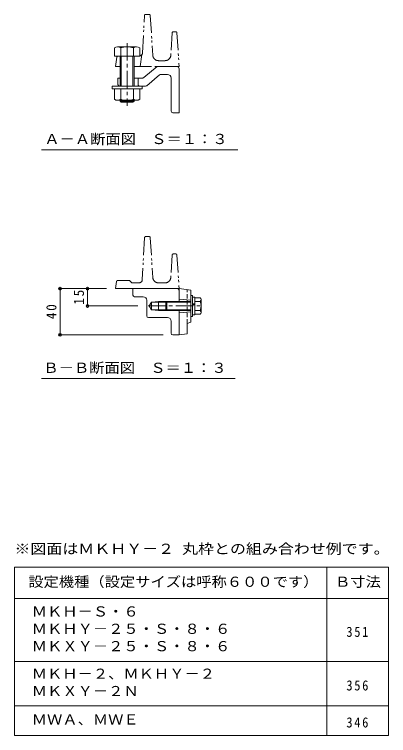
# Model space of a CAD drawing. Units: millimetres on the paper, enlarged 6 times, with parts at other scales. Extents: x -800 to 1122, y -810 to 810.
# Drawn here: x 475 to 1122, y -677 to 571 of the extents above; entities that cross this region are included whole.
import ezdxf
from ezdxf.enums import TextEntityAlignment as Align

# ---------------------------------------------------------------- set-up
doc = ezdxf.new("R2010")
doc.units = ezdxf.units.MM
doc.header["$LTSCALE"] = 6
doc.header["$PDMODE"] = 32
doc.header["$PDSIZE"] = 4.8
for name, pattern in [('CHAIN1', [8, 5, -1, 1, -1]), ('DASHED1', [1.8, 1.2, -0.6]), ('DOUBLE_CHAIN1', [8.8, 5, -1, 0.6, -0.6, 0.6, -1])]:
    doc.linetypes.add(name, pattern=pattern)
for name, color, linetype, lineweight in [('1-1_1-1ﾚｲﾔ', 2, 'DOUBLE_CHAIN1', 9), ('1-4_1-4ﾚｲﾔ', 7, 'Continuous', 9), ('1-5_1-5ﾚｲﾔ', 7, 'Continuous', 9), ('1-7', 3, 'Continuous', 9), ('1-A', 2, 'Continuous', 9), ('1-F', 2, 'Continuous', 9), ('F-5_F-5ﾚｲﾔ', 2, 'Continuous', 9)]:
    doc.layers.add(name, color=color, linetype=linetype, lineweight=lineweight)
doc.styles.add('ＭＳ ゴシック', font='')
doc.styles.get('ＭＳ ゴシック').set_extended_font_data('MS Gothic')

msp = doc.modelspace()

# ---------------------------------------------------------------- linework, layer by layer
at = {"layer": '1-1_1-1ﾚｲﾔ'}
for p, q in [((696.633, 504.344), (699.853, 568.744)), ((701.85, 570.644), (708.067, 570.644)), ((710.062, 568.766), (714.266, 500.033)), ((747.833, 538.766), (745.465, 500.033)), ((749.829, 540.645), (754.076, 540.645)), ((756.073, 538.777), (759.949, 480.644)), ((695.45, 501.056), (692.534, 480.644)), ((652.275, 496.927), (649.948, 480.644)), ((654.254, 498.644), (690.641, 498.644)), ((735.483, 490.644), (723.748, 490.644)), ((649.948, 480.644), (657.948, 480.644)), ((681.949, 480.644), (759.949, 480.644)), ((699.853, 184.355), (696.233, 111.956)), ((701.85, 186.255), (708.067, 186.255)), ((710.062, 184.377), (714.267, 115.645)), ((747.833, 154.377), (745.464, 115.645)), ((754.076, 156.256), (749.829, 156.256)), ((756.073, 154.388), (759.949, 96.255)), ((651.703, 108.538), (649.949, 96.255)), ((673.948, 110.255), (653.683, 110.255)), ((677.948, 106.255), (673.948, 110.255)), ((690.24, 106.255), (677.948, 106.255)), ((724.248, 106.255), (735.483, 106.255)), ((649.949, 96.255), (679.948, 96.255)), ((755.948, 96.255), (759.949, 96.255))]:
    msp.add_line(p, q, dxfattribs=at)
for centre, radius, start, end in [((701.85, 568.644), 2, 90, 177.13728), ((708.067, 568.644), 2, 3.50032, 90), ((749.829, 538.644), 2, 90, 176.49968), ((754.076, 538.644), 2, 3.81464, 89.99998), ((690.641, 504.644), 6, 270, 357.13754), ((724.248, 500.644), 10, 183.50003, 270), ((735.483, 500.644), 10, 270, 356.49997), ((654.254, 496.644), 2, 90, 171.87012), ((701.85, 184.255), 2, 90, 177.13728), ((708.067, 184.255), 2, 3.50032, 90), ((749.829, 154.255), 2, 90.00015, 176.48788), ((754.076, 154.255), 2, 3.81238, 89.99985), ((724.248, 116.255), 10, 183.50003, 270), ((735.483, 116.255), 10, 270, 356.49997), ((653.683, 108.255), 2, 90, 171.87), ((690.24, 112.256), 6, 270, 357.13751)]:
    msp.add_arc(centre, radius, start, end, dxfattribs=at)
at = {"layer": '1-4_1-4ﾚｲﾔ'}
for p, q in [((552.166, 96.255), (634.055, 96.255)), ((553.966, 96.255), (553.966, 16.255)), ((601.523, 96.255), (601.523, 66.255)), ((599.723, 66.255), (688.555, 66.255)), ((552.166, 16.255), (732.395, 16.255))]:
    msp.add_line(p, q, dxfattribs=at)
for p in [(553.966, 96.255), (601.523, 96.255), (601.523, 66.255), (553.966, 16.255)]:
    msp.add_point(p, dxfattribs=at)
at = {"layer": '1-5_1-5ﾚｲﾔ', "linetype": 'CHAIN1'}
for p, q in [((669.949, 520.936), (669.948, 412.401)), ((706.28, 66.255), (802.246, 66.255))]:
    msp.add_line(p, q, dxfattribs=at)
at = {"layer": '1-5_1-5ﾚｲﾔ'}
for p, q in [((698.785, 461.346), (721.784, 480.644)), ((755.948, 480.645), (721.784, 480.645)), ((759.949, 476.645), (759.948, 400.645)), ((703.881, 447.347), (726.044, 465.943)), ((727.972, 466.645), (739.948, 466.645)), ((653.948, 449.645), (653.948, 460.645)), ((657.948, 460.645), (653.948, 460.645)), ((696.857, 460.645), (681.949, 460.645)), ((688.948, 449.645), (688.948, 460.645)), ((745.948, 403.645), (745.948, 460.645)), ((657.948, 446.645), (656.948, 446.645)), ((701.953, 446.645), (691.948, 446.645)), ((748.948, 400.645), (759.948, 400.645)), ((755.948, 96.255), (679.948, 96.255)), ((679.948, 85.255), (679.948, 96.255)), ((759.949, 92.255), (759.949, 72.903)), ((682.948, 82.255), (697.949, 82.255)), ((703.949, 76.256), (703.949, 49.256)), ((711.949, 72.903), (708.111, 66.256)), ((711.949, 59.609), (708.111, 66.256)), ((723.949, 74.256), (711.949, 72.903)), ((711.949, 72.903), (711.949, 59.609)), ((737.149, 72.903), (711.949, 72.903)), ((723.949, 74.256), (723.949, 58.256)), ((738.502, 74.256), (723.949, 74.256)), ((723.949, 58.256), (711.949, 59.609)), ((737.148, 59.609), (711.949, 59.609)), ((738.5, 58.256), (723.949, 58.256)), ((759.949, 59.608), (759.949, 16.255)), ((706.949, 46.255), (739.949, 46.255)), ((745.949, 19.255), (745.949, 40.255)), ((748.949, 16.255), (759.949, 16.255))]:
    msp.add_line(p, q, dxfattribs=at)
for centre, radius, start, end in [((755.948, 476.645), 4, 359.99796, 90.00204), ((727.972, 463.645), 3, 90, 129.99942), ((739.948, 460.645), 6, 0, 90), ((656.948, 449.645), 3, 180, 270), ((691.948, 449.645), 3, 179.99905, 270), ((696.857, 463.645), 3, 270, 309.99942), ((701.953, 449.645), 3, 270, 309.99942), ((748.948, 403.645), 3, 180, 270), ((755.949, 92.255), 4, 359.99796, 90.00204), ((682.948, 85.255), 3, 180, 270), ((697.949, 76.256), 6, 359.99953, 90), ((706.949, 49.256), 3, 180, 270), ((739.949, 40.255), 6, 359.99959, 90.00073), ((748.949, 19.255), 3, 180, 270)]:
    msp.add_arc(centre, radius, start, end, dxfattribs=at)
at = {"layer": '1-7'}
for p, q in [((759.949, 92.255), (759.949, 96.255)), ((759.949, 78.255), (779.949, 76.255)), ((759.949, 54.255), (779.949, 56.255)), ((779.949, 38.255), (773.949, 36.255)), ((773.949, 36.255), (773.949, 18.255)), ((759.949, 16.255), (773.949, 18.255))]:
    msp.add_line(p, q, dxfattribs=at)
at = {"layer": '1-7', "linetype": 'DASHED1'}
msp.add_line((773.949, 36.255), (773.949, 94.255), dxfattribs=at)
at = {"layer": '1-7'}
msp.add_lwpolyline([(759.949, 96.255), (779.949, 93.398), (779.949, 38.255)], dxfattribs=at)
at = {"layer": '1-A'}
for p, q in [((648.009, 512.644), (648.009, 498.644)), ((653.494, 514.644), (686.403, 514.644)), ((658.979, 512.644), (658.979, 498.644)), ((680.918, 512.644), (680.918, 498.644)), ((691.888, 512.644), (691.888, 498.644)), ((691.888, 498.644), (648.009, 498.644)), ((657.948, 446.644), (657.948, 498.644)), ((659.842, 446.644), (659.842, 498.644)), ((680.054, 446.644), (680.054, 498.644)), ((681.949, 446.644), (681.949, 498.644)), ((643.948, 446.644), (643.948, 442.044)), ((695.948, 446.644), (643.948, 446.644)), ((695.948, 442.044), (643.948, 442.044)), ((648.009, 424.044), (648.009, 442.044)), ((658.978, 424.044), (658.978, 442.044)), ((680.917, 424.044), (680.917, 442.044)), ((691.887, 424.044), (691.887, 442.044)), ((695.948, 446.644), (695.948, 442.044)), ((686.402, 422.044), (653.493, 422.044)), ((657.948, 422.044), (657.948, 420.538)), ((657.948, 420.538), (681.949, 420.538)), ((659.842, 418.644), (657.948, 420.538)), ((681.949, 422.044), (681.949, 420.538)), ((779.949, 84.255), (783.149, 84.255)), ((783.149, 84.255), (783.149, 48.255)), ((783.149, 81.655), (787.149, 81.655)), ((787.149, 81.655), (787.149, 50.855)), ((796.528, 80.635), (787.149, 80.635)), ((797.749, 77.446), (797.749, 55.065)), ((779.949, 72.903), (737.149, 72.903)), ((779.949, 74.255), (738.501, 74.255)), ((783.149, 70.255), (787.149, 70.255)), ((783.149, 68.255), (787.149, 68.255)), ((796.528, 74.255), (787.149, 74.255)), ((779.949, 59.608), (737.149, 59.608)), ((779.949, 58.255), (738.501, 58.255)), ((783.149, 50.855), (787.149, 50.855)), ((796.528, 58.255), (787.149, 58.255)), ((796.528, 51.876), (787.149, 51.876)), ((779.949, 48.255), (783.149, 48.255))]:
    msp.add_line(p, q, dxfattribs=at)
for points in [[(659.842, 422.044), (659.842, 418.644), (680.054, 418.644)], [(680.054, 422.044), (680.054, 418.644), (681.949, 420.538)]]:
    msp.add_lwpolyline(points, dxfattribs=at)
msp.add_lwpolyline([(738.501, 74.255), (738.501, 58.255), (737.149, 59.608), (737.149, 72.903)], close=True, dxfattribs=at)
for centre, radius, start, end in [((653.494, 506.123), 8.521, 49.93208, 130.06688), ((669.948, 483.56), 31.084, 69.33496, 110.66504), ((686.403, 506.123), 8.521, 49.93312, 130.06792), ((653.493, 430.565), 8.521, 229.93312, 310.06792), ((669.948, 453.128), 31.084, 249.33496, 290.66504), ((686.402, 430.565), 8.521, 229.93208, 310.06688), ((792.969, 77.446), 4.78, 318.13611, 41.86389), ((770.912, 66.255), 26.837, 342.6564, 17.3436), ((792.969, 55.065), 4.78, 318.13611, 41.86389)]:
    msp.add_arc(centre, radius, start, end, dxfattribs=at)
at = {"layer": '1-F', "color": 7}
for p, q in [((522.006, 336.342), (861.308, 336.342)), ((522.006, -59.428), (856.494, -59.428))]:
    msp.add_line(p, q, dxfattribs=at)
at = {"layer": 'F-5_F-5ﾚｲﾔ', "color": 7}
for p, q in [((1122, -385.772), (475.098, -385.772)), ((475.098, -385.772), (475.098, -676.865)), ((1014.982, -385.772), (1014.982, -676.865)), ((1122, -385.772), (1122, -676.865)), ((1122, -439.895), (475.098, -439.895)), ((1122, -548.87), (475.098, -548.87)), ((1122, -625.353), (475.098, -625.353)), ((1122, -676.865), (475.098, -676.865))]:
    msp.add_line(p, q, dxfattribs=at)

# ---------------------------------------------------------------- texts
at = {"layer": '1-4_1-4ﾚｲﾔ', "color": 2, "char_height": 17.6, "attachment_point": 7, "rotation": 90, "style": 'ＭＳ ゴシック'}
for s, insert in [('\\T1.27;\\W0.95;15', (595.523, 68.505)), ('\\T1.27;\\W0.95;40', (547.966, 43.505))]:
    msp.add_mtext(s, dxfattribs=dict(at, insert=insert))
at = {"layer": '1-F', "style": 'ＭＳ ゴシック', "width": 1.1}
for s, p in [('Ａ－Ａ断面図\u3000Ｓ＝１：３', (526.81, 341.073)), ('Ｂ－Ｂ断面図\u3000Ｓ＝１：３', (525.179, -54.698))]:
    msp.add_text(s, height=17.6, dxfattribs=at).set_placement(p, align=Align.BOTTOM_LEFT)
at = {"layer": 'F-5_F-5ﾚｲﾔ', "style": 'ＭＳ ゴシック'}
for s, width, p in [('※図面はＭＫＨＹ－２ 丸枠との組み合わせ例です。', 1.15, (475.098, -367.772)), ('設定機種（設定サイズは呼称６００です）', 1.1, (499.04, -424.833)), ('Ｂ寸法', 1.1, (1029.491, -424.833)), ('ＭＫＨ－Ｓ・６', 1.1, (505.098, -476.186)), ('ＭＫＨＹ－２５・Ｓ・８・６', 1.1, (505.098, -506.186)), ('ＭＫＸＹ－２５・Ｓ・８・６', 1.1, (505.098, -536.186)), ('ＭＫＨ－２、ＭＫＨＹ－２', 1.1, (505.098, -583.944)), ('ＭＫＸＹ－２Ｎ', 1.1, (505.098, -613.944)), ('ＭＷＡ、ＭＷＥ', 1.1, (505.098, -663.109))]:
    msp.add_text(s, height=17.6, dxfattribs=dict(at, width=width)).set_placement(p, align=Align.BOTTOM_LEFT)
at = {"layer": 'F-5_F-5ﾚｲﾔ', "char_height": 17.6, "attachment_point": 7, "style": 'ＭＳ ゴシック'}
for s, insert in [('\\T1.27;\\W0.9;351', (1048.991, -506.382)), ('\\T1.27;\\W0.9;356', (1048.991, -599.111)), ('\\T1.27;\\W0.9;346', (1048.991, -663.109))]:
    msp.add_mtext(s, dxfattribs=dict(at, insert=insert))

doc.saveas('drawing.dxf')
